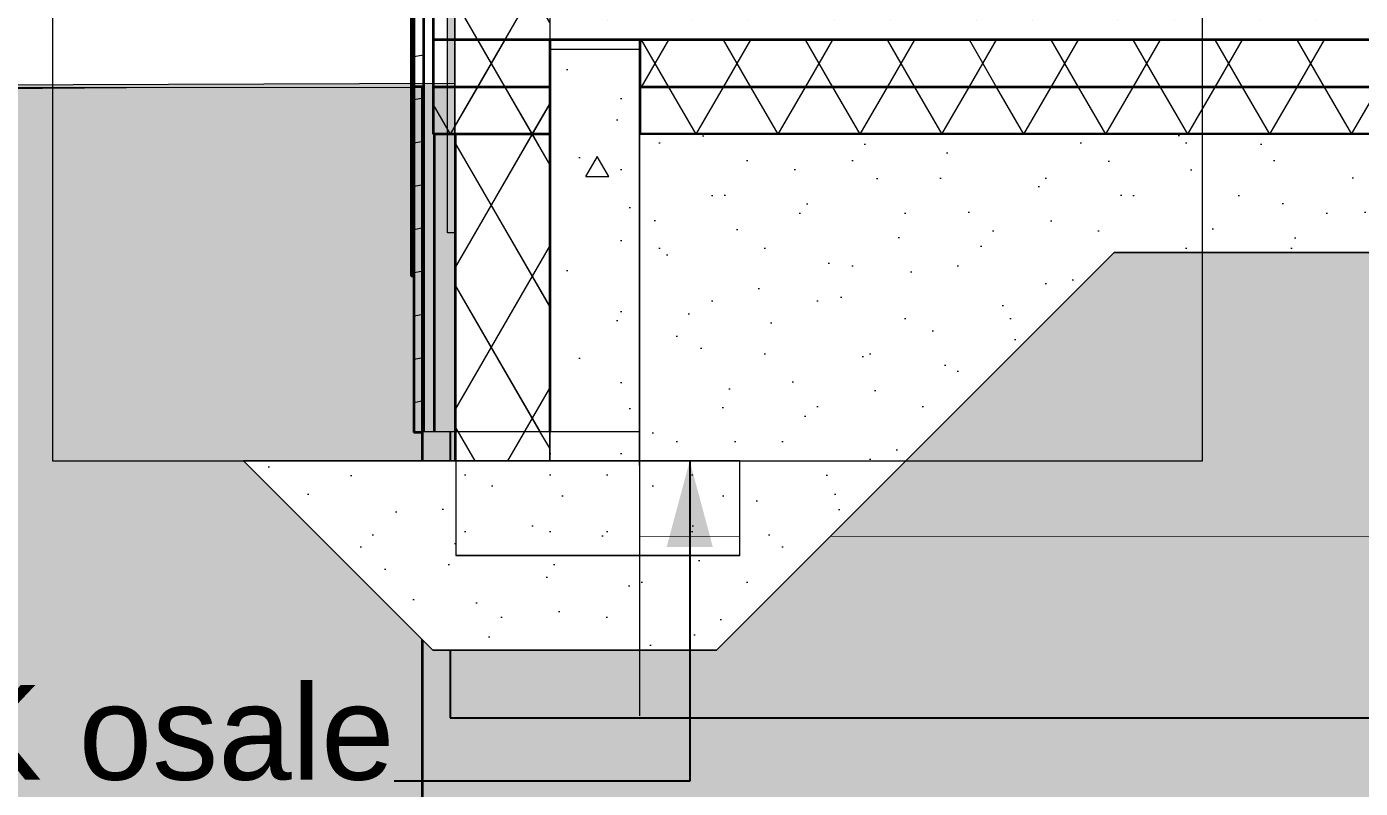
# Model space of a CAD drawing. Header units: millimetres. Extents: x -279593 to -202089, y -5129 to 14747.
# Drawn here: x -219724 to -216904, y 8327 to 9937 of the extents above; entities that cross this region are included whole.
import ezdxf

# ---------------------------------------------------------------- set-up
doc = ezdxf.new("R2010")
doc.units = ezdxf.units.MM
doc.header["$MEASUREMENT"] = 0
doc.linetypes.add('Double Dashed', pattern=[1093.611073, 529.166651, -211.666656, 141.111112, -211.666656])
doc.linetypes.add('Wipeout_Contour', pattern=[1000, 0, -1000])
for name, color, linetype, lineweight in [('0_Pen_No__1', 7, 'Continuous', 13), ('2D Drafting - General_Pen_No__1', 7, 'Continuous', 13), ('2D Drafting - General_Pen_No__142', 8, 'Continuous', 13), ('AR-PP_Pen_No__10', 134, 'Continuous', 18), ('New_0_Pen_No__1', 7, 'Continuous', 13), ('New_0_Pen_No__2', 8, 'Continuous', 15), ('New_Site & Landscape - Terrain_Pen_No__21', 7, 'Continuous', 35), ('New_Site & Landscape - Terrain_Pen_No__53', 54, 'Continuous', 25), ('New_Structural - Bearing_Pen_No__1', 7, 'Continuous', 13), ('New_Structural - Bearing_Pen_No__21', 7, 'Continuous', 35), ('New_Structural - Grid_Pen_No__1', 7, 'Continuous', 13)]:
    doc.layers.add(name, color=color, linetype=linetype, lineweight=lineweight)
for name, color, linetype, lineweight, true_color in [('0_Pen_No__82', 7, 'Continuous', 20, 0xaaaaaa), ('2D Drafting - General_Pen_No__61', 7, 'Continuous', 20, 0x6a6a6a), ('New_INT 3d mööbel_Pen_No__162', 7, 'Continuous', 25, 0xaaaaaa), ('New_Structural - Bearing_Pen_No__87', 7, 'Continuous', 20, 0x6a6a6a)]:
    doc.layers.add(name, color=color, linetype=linetype, lineweight=lineweight, true_color=true_color)
for name, color, linetype in [('New_INT 3d mööbel', 7, 'Continuous'), ('New_Site & Landscape - Terrain', 7, 'Continuous'), ('New_Structural - Bearing', 7, 'Continuous')]:
    doc.layers.add(name, color=color, linetype=linetype)
doc.styles.add('GENERATED_STYLE_1', font='')
doc.styles.get('GENERATED_STYLE_1').set_extended_font_data('Arial')
doc.dimstyles.new('GENERATED_STYLE__5', dxfattribs={"dimtxt": 0.18, "dimasz": 182.4, "dimexe": 0.18, "dimexo": 0.0625, "dimgap": 0, "dimtad": 0, "dimtih": 1, "dimtoh": 1, "dimdec": 4, "dimzin": 0, "dimdsep": 46, "dimcen": 0.09, "dimadec": 0, "dimazin": 0, "dimtfac": 1, "dimtdec": 4, "dimtmove": 0, "dimatfit": 3, "dimldrblk": 'ARROWHEAD_5', "dimfxl": 0, "dimtolj": 1, "dimtzin": 0, "dimarcsym": 0})
pattern_1 = [(0, (-557617, 10009.5), (0, 779.4229), [48.75, -401.25]), (0, (-557392, 10399.2), (0, 779.4229), [48.75, -401.25]), (60, (-557617, 10009.5), (-675, 389.7114), [48.75, -401.25]), (60, (-557167, 10009.5), (-675, 389.7114), [48.75, -401.25]), (120, (-557568.3, 10009.5), (675, 389.7114), [48.75, -401.25]), (120, (-557118.3, 10009.5), (675, 389.7114), [48.75, -401.25]), (0, (-557617.03, 10084.52), (0, 150), [0, -150, 0, -225]), (45, (-557542.03, 10084.52), (-106.06602, 106.06602), [0, -112.5, 0, -187.5])]
pattern_2 = [(60, (-557617.03, 10009.52), (-129.90381, 75), []), (120, (-557617.03, 10009.52), (129.90381, 75), [])]
pattern_3 = [(0, (-557617.03, 10009.5), (0, 623.5383), [60, -300]), (0, (-557437.03, 10321.3), (0, 623.5383), [60, -300]), (60, (-557617.03, 10009.5), (-540, 311.7692), [60, -300]), (60, (-557257.03, 10009.5), (-540, 311.7692), [60, -300]), (120, (-557557.03, 10009.5), (540, 311.7692), [60, -300]), (120, (-557197.03, 10009.5), (540, 311.7692), [60, -300]), (0, (-557617.03, 10069.52), (0, 120.000005), [0, -120.000005, 0, -180.000007]), (45, (-557557.03, 10069.52), (-84.852817, 84.852817), [0, -90.000004, 0, -150.000006])]
pattern_4 = [(45, (-557617.03, 10359.52), (-111.36932, 111.36932), [0, -105, 0, -157.5]), (110, (-557267.03, 10359.52), (148.00159, 53.86817), [0, -77, 0, -133])]

# ---------------------------------------------------------------- blocks, each defined once
blk = doc.blocks.new('*X22', base_point=(-557617, 10009.5))
at = {"layer": 'New_Structural - Bearing_Pen_No__1', "color": 7, "linetype": 'Continuous', "lineweight": 13}
for p, q in [((-218427.4, 9666), (-218422.6, 9677.7)), ((-218422.6, 9677.7), (-218423.4, 9679.5)), ((-218418.8, 9679.5), (-218405.3, 9661)), ((-218355.3, 9661), (-218341.8, 9679.5)), ((-218329.6, 9679.5), (-218333.6, 9670)), ((-218292.2, 9670), (-218296.2, 9679.5)), ((-218271.8, 9679.5), (-218271.8, 9678.6)), ((-218271.8, 9678.6), (-218254.6, 9654.9)), ((-218199, 9654.9), (-218181.8, 9678.6)), ((-218181.8, 9678.6), (-218181.8, 9679.5)), ((-218174.1, 9679.5), (-218176.4, 9674.1)), ((-218176.4, 9674.1), (-218168, 9653.9)), ((-218127.6, 9653.9), (-218119.2, 9674.1)), ((-218119.2, 9674.1), (-218121.4, 9679.5)), ((-218108.3, 9679.5), (-218109, 9677.7)), ((-218109, 9677.7), (-218101.7, 9659.9)), ((-218066.2, 9659.9), (-218058.9, 9677.7)), ((-218058.9, 9677.7), (-218059.6, 9679.5)), ((-218055.1, 9679.5), (-218041.6, 9661)), ((-217991.6, 9661), (-217978.1, 9679.5)), ((-217965.9, 9679.5), (-217969.9, 9670)), ((-217928.5, 9670), (-217932.5, 9679.5)), ((-217908.1, 9679.5), (-217908.1, 9678.6)), ((-217908.1, 9678.6), (-217890.9, 9654.9)), ((-217835.3, 9654.9), (-217818.1, 9678.6)), ((-217818.1, 9678.6), (-217818.1, 9679.5)), ((-217810.4, 9679.5), (-217812.7, 9674.1)), ((-217812.7, 9674.1), (-217804.3, 9653.9)), ((-217763.9, 9653.9), (-217755.5, 9674.1)), ((-217755.5, 9674.1), (-217757.7, 9679.5)), ((-217744.5, 9679.5), (-217745.3, 9677.7)), ((-217745.3, 9677.7), (-217738, 9659.9)), ((-217702.5, 9659.9), (-217695.2, 9677.7)), ((-217695.2, 9677.7), (-217695.9, 9679.5)), ((-217691.4, 9679.5), (-217677.9, 9661)), ((-217627.9, 9661), (-217614.4, 9679.5)), ((-217602.2, 9679.5), (-217606.2, 9670)), ((-217564.8, 9670), (-217568.8, 9679.5)), ((-217544.4, 9679.5), (-217544.4, 9678.6)), ((-217544.4, 9678.6), (-217527.2, 9654.9)), ((-217471.6, 9654.9), (-217454.4, 9678.6)), ((-217454.4, 9678.6), (-217454.4, 9679.5)), ((-217446.7, 9679.5), (-217449, 9674.1)), ((-217449, 9674.1), (-217440.6, 9653.9)), ((-217400.1, 9653.9), (-217391.8, 9674.1)), ((-217391.8, 9674.1), (-217394, 9679.5)), ((-217380.8, 9679.5), (-217381.6, 9677.7)), ((-217381.6, 9677.7), (-217374.3, 9659.9)), ((-217338.8, 9659.9), (-217331.5, 9677.7)), ((-217331.5, 9677.7), (-217332.2, 9679.5)), ((-217327.7, 9679.5), (-217314.2, 9661)), ((-217264.2, 9661), (-217250.7, 9679.5)), ((-217238.5, 9679.5), (-217242.5, 9670)), ((-217201.1, 9670), (-217205.1, 9679.5)), ((-217180.7, 9679.5), (-217180.7, 9678.6)), ((-217180.7, 9678.6), (-217163.5, 9654.9)), ((-217107.9, 9654.9), (-217090.7, 9678.6)), ((-217090.7, 9678.6), (-217090.7, 9679.5)), ((-217083, 9679.5), (-217085.2, 9674.1)), ((-217085.2, 9674.1), (-217076.9, 9653.9)), ((-217036.4, 9653.9), (-217028.1, 9674.1)), ((-217028.1, 9674.1), (-217030.3, 9679.5)), ((-217017.1, 9679.5), (-217017.9, 9677.7)), ((-217017.9, 9677.7), (-217010.6, 9659.9)), ((-216975.1, 9659.9), (-216967.8, 9677.7)), ((-216967.8, 9677.7), (-216968.5, 9679.5)), ((-216963.9, 9679.5), (-216950.5, 9661)), ((-218405.8, 9643.9), (-218427.4, 9636.1)), ((-218381.1, 9635), (-218405.8, 9643.9)), ((-218405.3, 9661), (-218380.3, 9652.8)), ((-218380.3, 9652.8), (-218355.3, 9661)), ((-218333.6, 9670), (-218327.5, 9655.3)), ((-218327.5, 9655.3), (-218312.9, 9649.3)), ((-218281.7, 9645.5), (-218314.8, 9635.8)), ((-218312.9, 9649.3), (-218298.3, 9655.3)), ((-218298.3, 9655.3), (-218292.2, 9670)), ((-218248.6, 9635.8), (-218281.7, 9645.5)), ((-218254.6, 9654.9), (-218226.8, 9645.9)), ((-218226.8, 9645.9), (-218199, 9654.9)), ((-218168, 9653.9), (-218147.8, 9645.5)), ((-218138.1, 9644.5), (-218166.2, 9635.4)), ((-218147.8, 9645.5), (-218127.6, 9653.9)), ((-218110.1, 9635.4), (-218138.1, 9644.5)), ((-218101.7, 9659.9), (-218084, 9652.6)), ((-218084, 9652.6), (-218066.2, 9659.9)), ((-218042.1, 9643.9), (-218066.7, 9635)), ((-218017.4, 9635), (-218042.1, 9643.9)), ((-218041.6, 9661), (-218016.6, 9652.8)), ((-218016.6, 9652.8), (-217991.6, 9661)), ((-217969.9, 9670), (-217963.8, 9655.3)), ((-217963.8, 9655.3), (-217949.2, 9649.3)), ((-217918, 9645.5), (-217951.1, 9635.8)), ((-217949.2, 9649.3), (-217934.6, 9655.3)), ((-217934.6, 9655.3), (-217928.5, 9670)), ((-217884.9, 9635.8), (-217918, 9645.5)), ((-217890.9, 9654.9), (-217863.1, 9645.9)), ((-217863.1, 9645.9), (-217835.3, 9654.9)), ((-217804.3, 9653.9), (-217784.1, 9645.5)), ((-217774.4, 9644.5), (-217802.4, 9635.4)), ((-217784.1, 9645.5), (-217763.9, 9653.9)), ((-217746.4, 9635.4), (-217774.4, 9644.5)), ((-217738, 9659.9), (-217720.2, 9652.6)), ((-217720.2, 9652.6), (-217702.5, 9659.9)), ((-217678.4, 9643.9), (-217703, 9635)), ((-217653.7, 9635), (-217678.4, 9643.9)), ((-217677.9, 9661), (-217652.9, 9652.8)), ((-217652.9, 9652.8), (-217627.9, 9661)), ((-217606.2, 9670), (-217600.1, 9655.3)), ((-217600.1, 9655.3), (-217585.5, 9649.3)), ((-217554.3, 9645.5), (-217587.4, 9635.8)), ((-217585.5, 9649.3), (-217570.9, 9655.3)), ((-217570.9, 9655.3), (-217564.8, 9670)), ((-217521.2, 9635.8), (-217554.3, 9645.5)), ((-217527.2, 9654.9), (-217499.4, 9645.9)), ((-217499.4, 9645.9), (-217471.6, 9654.9)), ((-217440.6, 9653.9), (-217420.4, 9645.5)), ((-217410.7, 9644.5), (-217438.7, 9635.4)), ((-217420.4, 9645.5), (-217400.1, 9653.9)), ((-217382.7, 9635.4), (-217410.7, 9644.5)), ((-217374.3, 9659.9), (-217356.5, 9652.6)), ((-217356.5, 9652.6), (-217338.8, 9659.9)), ((-217314.7, 9643.9), (-217339.3, 9635)), ((-217290, 9635), (-217314.7, 9643.9)), ((-217314.2, 9661), (-217289.2, 9652.8)), ((-217289.2, 9652.8), (-217264.2, 9661)), ((-217242.5, 9670), (-217236.4, 9655.3)), ((-217236.4, 9655.3), (-217221.8, 9649.3)), ((-217190.6, 9645.5), (-217223.7, 9635.8)), ((-217221.8, 9649.3), (-217207.2, 9655.3)), ((-217207.2, 9655.3), (-217201.1, 9670)), ((-217157.5, 9635.8), (-217190.6, 9645.5)), ((-217163.5, 9654.9), (-217135.7, 9645.9)), ((-217135.7, 9645.9), (-217107.9, 9654.9)), ((-217076.9, 9653.9), (-217056.7, 9645.5)), ((-217047, 9644.5), (-217075, 9635.4)), ((-217056.7, 9645.5), (-217036.4, 9653.9)), ((-217019, 9635.4), (-217047, 9644.5)), ((-217010.6, 9659.9), (-216992.8, 9652.6)), ((-216992.8, 9652.6), (-216975.1, 9659.9)), ((-216951, 9643.9), (-216975.6, 9635)), ((-216926.3, 9635), (-216951, 9643.9)), ((-216950.5, 9661), (-216925.5, 9652.8)), ((-216925.5, 9652.8), (-216900.4, 9661)), ((-218368, 9612.2), (-218381.1, 9635)), ((-218314.8, 9635.8), (-218337.4, 9609.7)), ((-218226, 9609.7), (-218248.6, 9635.8)), ((-218166.2, 9635.4), (-218183.5, 9611.5)), ((-218092.7, 9611.5), (-218110.1, 9635.4)), ((-218066.7, 9635), (-218079.9, 9612.2)), ((-218004.3, 9612.2), (-218017.4, 9635)), ((-217951.1, 9635.8), (-217973.7, 9609.7)), ((-217862.3, 9609.7), (-217884.9, 9635.8)), ((-217802.4, 9635.4), (-217819.8, 9611.5)), ((-217729, 9611.5), (-217746.4, 9635.4)), ((-217703, 9635), (-217716.1, 9612.2)), ((-217640.6, 9612.2), (-217653.7, 9635)), ((-217587.4, 9635.8), (-217609.9, 9609.7)), ((-217498.6, 9609.7), (-217521.2, 9635.8)), ((-217438.7, 9635.4), (-217456.1, 9611.5)), ((-217365.3, 9611.5), (-217382.7, 9635.4)), ((-217339.3, 9635), (-217352.4, 9612.2)), ((-217276.9, 9612.2), (-217290, 9635)), ((-217223.7, 9635.8), (-217246.2, 9609.7)), ((-217134.9, 9609.7), (-217157.5, 9635.8)), ((-217075, 9635.4), (-217092.4, 9611.5)), ((-217001.6, 9611.5), (-217019, 9635.4)), ((-216975.6, 9635), (-216988.7, 9612.2)), ((-216913.2, 9612.2), (-216926.3, 9635)), ((-218392.7, 9569.5), (-218372.6, 9586.4)), ((-218372.6, 9586.4), (-218368, 9612.2)), ((-218337.4, 9609.7), (-218342.3, 9575.6)), ((-218221.1, 9575.6), (-218226, 9609.7)), ((-218183.5, 9611.5), (-218183.5, 9582)), ((-218092.7, 9582), (-218092.7, 9611.5)), ((-218079.9, 9612.2), (-218075.3, 9586.4)), ((-218075.3, 9586.4), (-218055.2, 9569.5)), ((-218029, 9569.5), (-218008.9, 9586.4)), ((-218008.9, 9586.4), (-218004.3, 9612.2)), ((-217973.7, 9609.7), (-217978.6, 9575.6)), ((-217857.4, 9575.6), (-217862.3, 9609.7)), ((-217819.8, 9611.5), (-217819.8, 9582)), ((-217729, 9582), (-217729, 9611.5)), ((-217716.1, 9612.2), (-217711.6, 9586.4)), ((-217711.6, 9586.4), (-217691.5, 9569.5)), ((-217665.3, 9569.5), (-217645.2, 9586.4)), ((-217645.2, 9586.4), (-217640.6, 9612.2)), ((-217609.9, 9609.7), (-217614.9, 9575.6)), ((-217493.7, 9575.6), (-217498.6, 9609.7)), ((-217456.1, 9611.5), (-217456.1, 9582)), ((-217365.3, 9582), (-217365.3, 9611.5)), ((-217352.4, 9612.2), (-217347.9, 9586.4)), ((-217347.9, 9586.4), (-217327.8, 9569.5)), ((-217301.5, 9569.5), (-217281.4, 9586.4)), ((-217281.4, 9586.4), (-217276.9, 9612.2)), ((-217246.2, 9609.7), (-217251.1, 9575.6)), ((-217130, 9575.6), (-217134.9, 9609.7)), ((-217092.4, 9611.5), (-217092.4, 9582)), ((-217001.6, 9582), (-217001.6, 9611.5)), ((-216988.7, 9612.2), (-216984.2, 9586.4)), ((-216984.2, 9586.4), (-216964.1, 9569.5)), ((-216937.8, 9569.5), (-216917.7, 9586.4)), ((-216917.7, 9586.4), (-216913.2, 9612.2)), ((-218427.4, 9576.7), (-218418.9, 9569.5)), ((-218406.8, 9558.5), (-218427.4, 9551.8)), ((-218418.9, 9569.5), (-218392.7, 9569.5)), ((-218379, 9549.5), (-218406.8, 9558.5)), ((-218342.3, 9575.6), (-218327.9, 9544.2)), ((-218235.4, 9544.2), (-218221.1, 9575.6)), ((-218183.5, 9582), (-218166.2, 9558.2)), ((-218166.2, 9558.2), (-218138.1, 9549.1)), ((-218138.1, 9549.1), (-218110.1, 9558.2)), ((-218110.1, 9558.2), (-218092.7, 9582)), ((-218043.1, 9558.5), (-218070.9, 9549.5)), ((-218055.2, 9569.5), (-218029, 9569.5)), ((-218015.3, 9549.5), (-218043.1, 9558.5)), ((-217978.6, 9575.6), (-217964.2, 9544.2)), ((-217871.7, 9544.2), (-217857.4, 9575.6)), ((-217819.8, 9582), (-217802.4, 9558.2)), ((-217802.4, 9558.2), (-217774.4, 9549.1)), ((-217774.4, 9549.1), (-217746.4, 9558.2)), ((-217746.4, 9558.2), (-217729, 9582)), ((-217679.4, 9558.5), (-217707.2, 9549.5)), ((-217691.5, 9569.5), (-217665.3, 9569.5)), ((-217651.6, 9549.5), (-217679.4, 9558.5)), ((-217614.9, 9575.6), (-217600.5, 9544.2)), ((-217508, 9544.2), (-217493.7, 9575.6)), ((-217456.1, 9582), (-217438.7, 9558.2)), ((-217438.7, 9558.2), (-217410.7, 9549.1)), ((-217410.7, 9549.1), (-217382.7, 9558.2)), ((-217382.7, 9558.2), (-217365.3, 9582)), ((-217315.7, 9558.5), (-217343.5, 9549.5)), ((-217327.8, 9569.5), (-217301.5, 9569.5)), ((-217287.9, 9549.5), (-217315.7, 9558.5)), ((-217251.1, 9575.6), (-217236.8, 9544.2)), ((-217144.3, 9544.2), (-217130, 9575.6)), ((-217092.4, 9582), (-217075, 9558.2)), ((-217075, 9558.2), (-217047, 9549.1)), ((-217047, 9549.1), (-217019, 9558.2)), ((-217019, 9558.2), (-217001.6, 9582)), ((-216952, 9558.5), (-216979.8, 9549.5)), ((-216964.1, 9569.5), (-216937.8, 9569.5)), ((-216924.2, 9549.5), (-216952, 9558.5)), ((-218361.8, 9525.8), (-218379, 9549.5)), ((-218327.9, 9544.2), (-218298.9, 9525.6)), ((-218264.4, 9525.6), (-218235.4, 9544.2)), ((-218221.6, 9547.8), (-218237, 9526.5)), ((-218196.6, 9555.9), (-218221.6, 9547.8)), ((-218171.6, 9547.8), (-218196.6, 9555.9)), ((-218156.1, 9526.5), (-218171.6, 9547.8)), ((-218070.9, 9549.5), (-218088.1, 9525.8)), ((-217998.1, 9525.8), (-218015.3, 9549.5)), ((-217964.2, 9544.2), (-217935.2, 9525.6)), ((-217900.7, 9525.6), (-217871.7, 9544.2)), ((-217857.9, 9547.8), (-217873.3, 9526.5)), ((-217832.9, 9555.9), (-217857.9, 9547.8)), ((-217807.9, 9547.8), (-217832.9, 9555.9)), ((-217792.4, 9526.5), (-217807.9, 9547.8)), ((-217707.2, 9549.5), (-217724.4, 9525.8)), ((-217634.4, 9525.8), (-217651.6, 9549.5)), ((-217600.5, 9544.2), (-217571.5, 9525.6)), ((-217537, 9525.6), (-217508, 9544.2)), ((-217494.2, 9547.8), (-217509.6, 9526.5)), ((-217469.2, 9555.9), (-217494.2, 9547.8)), ((-217444.2, 9547.8), (-217469.2, 9555.9)), ((-217428.7, 9526.5), (-217444.2, 9547.8)), ((-217343.5, 9549.5), (-217360.7, 9525.8)), ((-217270.7, 9525.8), (-217287.9, 9549.5)), ((-217236.8, 9544.2), (-217207.8, 9525.6)), ((-217173.3, 9525.6), (-217144.3, 9544.2)), ((-217130.5, 9547.8), (-217145.9, 9526.5)), ((-217105.5, 9555.9), (-217130.5, 9547.8)), ((-217080.4, 9547.8), (-217105.5, 9555.9)), ((-217065, 9526.5), (-217080.4, 9547.8)), ((-216979.8, 9549.5), (-216997, 9525.8)), ((-216907, 9525.8), (-216924.2, 9549.5)), ((-218361.8, 9496.6), (-218361.8, 9525.8)), ((-218348, 9512.3), (-218356.4, 9492.1)), ((-218327.8, 9520.7), (-218348, 9512.3)), ((-218307.6, 9512.3), (-218327.8, 9520.7)), ((-218299.2, 9492.1), (-218307.6, 9512.3)), ((-218298.9, 9525.6), (-218264.4, 9525.6)), ((-218281.7, 9513.4), (-218289, 9495.7)), ((-218264, 9520.7), (-218281.7, 9513.4)), ((-218246.2, 9513.4), (-218264, 9520.7)), ((-218238.9, 9495.7), (-218246.2, 9513.4)), ((-218237, 9526.5), (-218237, 9500.2)), ((-218156.1, 9500.2), (-218156.1, 9526.5)), ((-218143.8, 9502.6), (-218149.9, 9488)), ((-218129.2, 9508.6), (-218143.8, 9502.6)), ((-218114.6, 9502.6), (-218129.2, 9508.6)), ((-218108.5, 9488), (-218114.6, 9502.6)), ((-218088.1, 9525.8), (-218088.1, 9496.6)), ((-217998.1, 9496.6), (-217998.1, 9525.8)), ((-217984.3, 9512.3), (-217992.7, 9492.1)), ((-217964.1, 9520.7), (-217984.3, 9512.3)), ((-217943.9, 9512.3), (-217964.1, 9520.7)), ((-217935.5, 9492.1), (-217943.9, 9512.3)), ((-217935.2, 9525.6), (-217900.7, 9525.6)), ((-217918, 9513.4), (-217925.3, 9495.7)), ((-217900.2, 9520.7), (-217918, 9513.4)), ((-217882.5, 9513.4), (-217900.2, 9520.7)), ((-217875.2, 9495.7), (-217882.5, 9513.4)), ((-217873.3, 9526.5), (-217873.3, 9500.2)), ((-217792.4, 9500.2), (-217792.4, 9526.5)), ((-217780.1, 9502.6), (-217786.2, 9488)), ((-217765.5, 9508.6), (-217780.1, 9502.6)), ((-217750.9, 9502.6), (-217765.5, 9508.6)), ((-217744.8, 9488), (-217750.9, 9502.6)), ((-217724.4, 9525.8), (-217724.4, 9496.6)), ((-217634.4, 9496.6), (-217634.4, 9525.8)), ((-217620.6, 9512.3), (-217629, 9492.1)), ((-217600.4, 9520.7), (-217620.6, 9512.3)), ((-217580.1, 9512.3), (-217600.4, 9520.7)), ((-217571.8, 9492.1), (-217580.1, 9512.3)), ((-217571.5, 9525.6), (-217537, 9525.6)), ((-217554.3, 9513.4), (-217561.6, 9495.7)), ((-217536.5, 9520.7), (-217554.3, 9513.4)), ((-217518.8, 9513.4), (-217536.5, 9520.7)), ((-217511.5, 9495.7), (-217518.8, 9513.4)), ((-217509.6, 9526.5), (-217509.6, 9500.2)), ((-217428.7, 9500.2), (-217428.7, 9526.5)), ((-217416.4, 9502.6), (-217422.5, 9488)), ((-217401.8, 9508.6), (-217416.4, 9502.6)), ((-217387.2, 9502.6), (-217401.8, 9508.6)), ((-217381.1, 9488), (-217387.2, 9502.6)), ((-217360.7, 9525.8), (-217360.7, 9496.6)), ((-217270.7, 9496.6), (-217270.7, 9525.8)), ((-217256.9, 9512.3), (-217265.2, 9492.1)), ((-217236.7, 9520.7), (-217256.9, 9512.3)), ((-217216.4, 9512.3), (-217236.7, 9520.7)), ((-217208.1, 9492.1), (-217216.4, 9512.3)), ((-217207.8, 9525.6), (-217173.3, 9525.6)), ((-217190.6, 9513.4), (-217197.9, 9495.7)), ((-217172.8, 9520.7), (-217190.6, 9513.4)), ((-217155.1, 9513.4), (-217172.8, 9520.7)), ((-217147.8, 9495.7), (-217155.1, 9513.4)), ((-217145.9, 9526.5), (-217145.9, 9500.2)), ((-217065, 9500.2), (-217065, 9526.5)), ((-217052.7, 9502.6), (-217058.8, 9488)), ((-217038.1, 9508.6), (-217052.7, 9502.6)), ((-217023.5, 9502.6), (-217038.1, 9508.6)), ((-217017.4, 9488), (-217023.5, 9502.6)), ((-216997, 9525.8), (-216997, 9496.6)), ((-216907, 9496.6), (-216907, 9525.8)), ((-218374.2, 9479.5), (-218361.8, 9496.6)), ((-218356.4, 9492.1), (-218351.1, 9479.5)), ((-218304.4, 9479.5), (-218299.2, 9492.1)), ((-218289, 9495.7), (-218282.3, 9479.5)), ((-218245.6, 9479.5), (-218238.9, 9495.7)), ((-218237, 9500.2), (-218222, 9479.5)), ((-218171.2, 9479.5), (-218156.1, 9500.2)), ((-218149.9, 9488), (-218146.4, 9479.5)), ((-218112, 9479.5), (-218108.5, 9488)), ((-218088.1, 9496.6), (-218075.7, 9479.5)), ((-218010.5, 9479.5), (-217998.1, 9496.6)), ((-217992.7, 9492.1), (-217987.4, 9479.5)), ((-217940.7, 9479.5), (-217935.5, 9492.1)), ((-217925.3, 9495.7), (-217918.6, 9479.5)), ((-217881.9, 9479.5), (-217875.2, 9495.7)), ((-217873.3, 9500.2), (-217858.3, 9479.5)), ((-217807.5, 9479.5), (-217792.4, 9500.2)), ((-217786.2, 9488), (-217782.7, 9479.5)), ((-217748.3, 9479.5), (-217744.8, 9488)), ((-217724.4, 9496.6), (-217712, 9479.5)), ((-217646.8, 9479.5), (-217634.4, 9496.6)), ((-217629, 9492.1), (-217623.7, 9479.5)), ((-217577, 9479.5), (-217571.8, 9492.1)), ((-217561.6, 9495.7), (-217554.9, 9479.5)), ((-217518.1, 9479.5), (-217511.5, 9495.7)), ((-217509.6, 9500.2), (-217494.6, 9479.5)), ((-217443.8, 9479.5), (-217428.7, 9500.2)), ((-217422.5, 9488), (-217419, 9479.5)), ((-217384.6, 9479.5), (-217381.1, 9488)), ((-217360.7, 9496.6), (-217348.3, 9479.5)), ((-217283.1, 9479.5), (-217270.7, 9496.6)), ((-217265.2, 9492.1), (-217260, 9479.5)), ((-217213.3, 9479.5), (-217208.1, 9492.1)), ((-217197.9, 9495.7), (-217191.2, 9479.5)), ((-217154.4, 9479.5), (-217147.8, 9495.7)), ((-217145.9, 9500.2), (-217130.9, 9479.5)), ((-217080, 9479.5), (-217065, 9500.2)), ((-217058.8, 9488), (-217055.3, 9479.5)), ((-217020.9, 9479.5), (-217017.4, 9488)), ((-216997, 9496.6), (-216984.6, 9479.5)), ((-216919.4, 9479.5), (-216907, 9496.6))]:
    blk.add_line(p, q, dxfattribs=at)
blk = doc.blocks.new('ARROWHEAD_5')
at = {"linetype": 'Continuous', "lineweight": 0}
blk.add_hatch(color=0, dxfattribs=at).paths.add_polyline_path([(-1, 0.2679), (0, 0), (-1, -0.2679)])
at = {"color": 0, "linetype": 'Continuous', "lineweight": 0}
blk.add_line((0, 0), (-1, 0), dxfattribs=at)

msp = doc.modelspace()

# ---------------------------------------------------------------- hatches: boundary and pattern name
at = {"layer": '2D Drafting - General_Pen_No__1', "linetype": 'Continuous', "lineweight": 13}
msp.add_hatch(color=7, dxfattribs=at).paths.add_polyline_path([(-218833.6979, 10015.352), (-218818.3115, 10015.352), (-218818.3115, 9501.164), (-218833.6979, 9501.164)])
at = {"layer": 'New_Structural - Bearing', "linetype": 'Continuous', "lineweight": 0, "true_color": 0x000000}
h = msp.add_hatch(dxfattribs=at)
h.set_pattern_fill('Cut_Stone_0002', color=18, style=0, pattern_type=2)
h.set_pattern_definition(pattern_4)
h.paths.add_polyline_path([(-213127.5859, 9679.5187), (-213127.5859, 9709.5187), (-218427.4309, 9709.5187), (-218427.4309, 9679.5187)])

# ---------------------------------------------------------------- linework, layer by layer
at = {"layer": '2D Drafting - General_Pen_No__1', "color": 7, "linetype": 'Continuous', "lineweight": 13, "flags": 128}
msp.add_lwpolyline([(-218833.6979, 10015.352), (-218818.3115, 10015.352), (-218818.3115, 9501.164), (-218833.6979, 9501.164)], close=True, dxfattribs=at)
at = {"layer": 'New_Structural - Bearing_Pen_No__21', "color": 7, "linetype": 'Continuous', "lineweight": 35}
for p, q in [((-218884.4379, 12809.5187), (-218884.4379, 9079.3824)), ((-218427.4379, 9909.5187), (-218427.4379, 9079.3824)), ((-218862.4379, 9709.5187), (-218862.4379, 9079.3824)), ((-218817.4379, 9709.5187), (-218817.4379, 9079.3824)), ((-213127.5859, 9709.5187), (-218427.4309, 9709.5187)), ((-213127.5859, 9679.5187), (-218427.4309, 9679.5187)), ((-218905.5023, 9409.5187), (-218910.5023, 9409.5187))]:
    msp.add_line(p, q, dxfattribs=at)
at = {"layer": 'New_Structural - Bearing_Pen_No__21', "color": 7, "linetype": 'Continuous', "lineweight": 35, "flags": 128}
for points in [[(-218864.439, 9989.5187), (-218864.439, 9909.5187), (-218864.439, 9809.5187), (-218864.439, 9709.5187)], [(-218427.4379, 9079.3824), (-218617.4379, 9079.3824), (-218817.4379, 9079.3824), (-218862.4379, 9079.3824), (-218884.4379, 9079.3824), (-218905.4379, 9079.3824)]]:
    msp.add_lwpolyline(points, dxfattribs=at)

# ---------------------------------------------------------------- wipeouts: each hides what was drawn before it
at = {"color": 254, "linetype": 'Wipeout_Contour', "lineweight": 0, "ltscale": 1329289.687771954}
msp.add_wipeout([(-222353.7772, 9798.1924), (-222353.7772, 9786.437), (-219423.5954, 9809.68), (-221241.3937, 9809.68), (-221307.9098, 9809.1524), (-221307.91, 9809.68)], dxfattribs=at).dxf.layer = 'New_Site & Landscape - Terrain'
at = {"color": 254, "linetype": 'Wipeout_Contour', "lineweight": 0, "ltscale": 1315074.474313199}
msp.add_wipeout([(-218905.5022, 9964.5187), (-218905.5022, 9809.6801), (-218905.4378, 9809.6799), (-218905.4378, 12809.5187), (-218905.4683, 12809.5187), (-218905.4684, 9964.5187)], dxfattribs=at).dxf.layer = 'New_Structural - Bearing'
at = {"color": 254, "linetype": 'Wipeout_Contour', "lineweight": 0, "ltscale": 656519.061653}
msp.add_wipeout([(-218617.4379, 9906.8563), (-218617.5993, 9845.5406), (-218617.4379, 9813.6199)], dxfattribs=at).dxf.layer = 'New_Structural - Bearing'

# ---------------------------------------------------------------- next in the draw order: hatches: boundary and pattern name
at = {"layer": 'New_Structural - Bearing', "linetype": 'Continuous', "lineweight": 0, "true_color": 0x000000}
h = msp.add_hatch(dxfattribs=at)
h.set_pattern_fill('Wood_0002', color=18, style=0, pattern_type=2)
h.set_pattern_definition([(10, (-557617.035, 10009.52), (-15.628336, 88.632695), [])])
h.paths.add_polyline_path([(-218884.4379, 12809.5187), (-218905.4379, 12809.5187), (-218905.4379, 9079.3824), (-218884.4379, 9079.3824)])
h = msp.add_hatch(dxfattribs=at)
h.set_pattern_fill('Structural_Concrete_0002', color=18, style=0, pattern_type=2)
h.set_pattern_definition(pattern_3)
h.paths.add_polyline_path([(-213127.5859, 9909.5187), (-213089.6471, 9909.5187), (-213089.6471, 9989.5187), (-213127.5859, 9989.5187), (-218427.4319, 9989.5187), (-218864.439, 9989.5187), (-218864.439, 9909.5187), (-218617.4309, 9909.5187), (-218427.4878, 9909.5187)])

# ---------------------------------------------------------------- next in the draw order: linework, layer by layer
at = {"layer": 'New_Site & Landscape - Terrain_Pen_No__21', "color": 7, "linetype": 'Continuous', "lineweight": 35, "flags": 128}
msp.add_lwpolyline([(-218887.6228, 9809.68), (-219423.5954, 9809.68), (-222353.7772, 9786.437)], dxfattribs=at)
at = {"layer": 'New_Site & Landscape - Terrain_Pen_No__53', "color": 54, "linetype": 'Continuous', "lineweight": 25}
msp.add_line((-219423.5954, 9809.68), (-221241.3977, 9809.68), dxfattribs=at)
at = {"layer": 'New_Structural - Bearing_Pen_No__21', "color": 7, "linetype": 'Continuous', "lineweight": 35}
msp.add_line((-218905.4379, 12809.5187), (-218905.4379, 9079.3824), dxfattribs=at)
at = {"layer": 'New_Structural - Bearing_Pen_No__21', "color": 7, "linetype": 'Continuous', "lineweight": 35, "flags": 128}
msp.add_lwpolyline([(-213089.6471, 9909.5187), (-213127.5859, 9909.5187), (-218427.4379, 9909.5187), (-218427.4878, 9909.5187), (-218617.4309, 9909.5187), (-218864.439, 9909.5187)], dxfattribs=at)

# ---------------------------------------------------------------- next in the draw order: wipeouts: each hides what was drawn before it
at = {"color": 254, "linetype": 'Wipeout_Contour', "lineweight": 0, "ltscale": 656505.619776}
msp.add_wipeout([(-218617.4379, 9806.8563), (-218617.5993, 9745.5406), (-218617.4379, 9713.6199)], dxfattribs=at).dxf.layer = 'New_Structural - Bearing'

# ---------------------------------------------------------------- next in the draw order: hatches: boundary and pattern name
at = {"layer": 'New_Structural - Bearing', "linetype": 'Continuous', "lineweight": 0, "true_color": 0x000000}
h = msp.add_hatch(dxfattribs=at)
h.set_pattern_fill('Batt_Insulation_0002', color=18, style=0, pattern_type=2)
h.set_pattern_definition(pattern_2)
h.paths.add_polyline_path([(-218864.439, 9909.5187), (-218864.439, 9809.5187), (-218617.4309, 9809.5187), (-218617.4309, 9812.2339), (-218617.5993, 9845.5406), (-218617.4309, 9909.5187)])
h = msp.add_hatch(dxfattribs=at)
h.set_pattern_fill('Lightweight_Concrete_0002', color=18, style=0, pattern_type=2)
h.set_pattern_definition(pattern_1)
h.paths.add_polyline_path([(-218617.4379, 9079.3824), (-218427.4379, 9079.3824), (-218427.4379, 9909.5187), (-218617.4379, 9909.5187), (-218617.4379, 9709.5187)])
h = msp.add_hatch(dxfattribs=at)
h.set_pattern_fill('Batt_Insulation_0002', color=18, style=0, pattern_type=2)
h.set_pattern_definition(pattern_2)
h.paths.add_polyline_path([(-218864.439, 9809.5187), (-218864.439, 9709.5187), (-218617.4309, 9709.5187), (-218617.4309, 9712.2339), (-218617.5993, 9745.5406), (-218617.4309, 9809.5187)])
h = msp.add_hatch(dxfattribs=at)
h.set_pattern_fill('Batt_Insulation_0002', color=18, style=0, pattern_type=2)
h.set_pattern_definition(pattern_2)
h.paths.add_polyline_path([(-218817.4379, 9709.5187), (-218817.4379, 9079.3824), (-218617.4379, 9079.3824), (-218617.4379, 9709.5187)])

# ---------------------------------------------------------------- next in the draw order: linework, layer by layer
at = {"layer": 'New_Structural - Bearing_Pen_No__21', "color": 7, "linetype": 'Continuous', "lineweight": 35}
msp.add_line((-218617.4309, 9809.5187), (-218864.439, 9809.5187), dxfattribs=at)
at = {"layer": 'New_Structural - Bearing_Pen_No__21', "color": 7, "linetype": 'Continuous', "lineweight": 35, "flags": 128}
for points in [[(-218617.4309, 9909.5187), (-218617.5993, 9845.5406), (-218617.4309, 9812.2339), (-218617.4309, 9809.5187), (-218617.5993, 9745.5406), (-218617.4309, 9712.2339), (-218617.4309, 9709.5187)], [(-218617.4379, 9909.5187), (-218617.4379, 9709.5187), (-218617.4379, 9079.3824)], [(-218617.4309, 9709.5187), (-218817.4379, 9709.5187), (-218862.4379, 9709.5187), (-218864.439, 9709.5187)]]:
    msp.add_lwpolyline(points, dxfattribs=at)

# ---------------------------------------------------------------- next in the draw order: wipeouts: each hides what was drawn before it
at = {"color": 254, "linetype": 'Wipeout_Contour', "lineweight": 0, "ltscale": 655941.968659}
msp.add_wipeout([(-218427.4379, 9805.3172), (-218427.4308, 9806.7465), (-218427.4379, 9809.5187)], dxfattribs=at).dxf.layer = 'New_Structural - Bearing'
at = {"color": 254, "linetype": 'Wipeout_Contour', "lineweight": 0, "ltscale": 1301122.659877648}
msp.add_wipeout([(-218427.9125, 9079.3824), (-218427.9065, 8858.8938), (-213127.9053, 8858.8938), (-213127.9053, 9479.5187), (-218427.4379, 9479.5187), (-218427.4379, 9079.3824)], dxfattribs=at).dxf.layer = 'New_Structural - Bearing'

# ---------------------------------------------------------------- next in the draw order: hatches: boundary and pattern name
at = {"layer": 'New_Structural - Bearing', "linetype": 'Continuous', "lineweight": 0, "true_color": 0x000000}
h = msp.add_hatch(dxfattribs=at)
h.set_pattern_fill('Batt_Insulation_0002', color=18, style=0, pattern_type=2)
h.set_pattern_definition(pattern_2)
h.paths.add_polyline_path([(-218427.598, 9873.0026), (-218427.4309, 9809.5187), (-213127.5859, 9809.5187), (-213127.5859, 9909.5187), (-218427.4879, 9909.5187), (-218427.4879, 9881.6324)])
h = msp.add_hatch(dxfattribs=at)
h.set_pattern_fill('Batt_Insulation_0002', color=18, style=0, pattern_type=2)
h.set_pattern_definition(pattern_2)
h.paths.add_polyline_path([(-213127.5859, 9709.5187), (-213127.5859, 9809.5187), (-218427.4309, 9809.5187), (-218427.4309, 9806.7465), (-218427.598, 9773.0026), (-218427.4309, 9709.5187)])

# ---------------------------------------------------------------- next in the draw order: linework, layer by layer
at = {"layer": 'New_Structural - Bearing_Pen_No__21', "color": 7, "linetype": 'Continuous', "lineweight": 35}
for p, q in [((-213127.5859, 9809.5187), (-218427.4309, 9809.5187)), ((-213127.5859, 9479.5187), (-218427.4309, 9479.5187))]:
    msp.add_line(p, q, dxfattribs=at)
at = {"layer": 'New_Structural - Bearing_Pen_No__21', "color": 7, "linetype": 'Continuous', "lineweight": 35, "flags": 128}
msp.add_lwpolyline([(-218427.4879, 9909.5187), (-218427.4879, 9881.6324), (-218427.598, 9873.0026), (-218427.4309, 9809.5187), (-218427.4309, 9806.7465), (-218427.598, 9773.0026), (-218427.4309, 9709.5187), (-218427.4309, 9679.5187), (-218427.4309, 9479.5187)], dxfattribs=at)
at = {"layer": 'New_Structural - Bearing_Pen_No__87', "color": 251, "linetype": 'Continuous', "lineweight": 20, "true_color": 0x6a6a6a}
for p in [(-218427.9126, 9079.3824), (-213127.9053, 8858.8938)]:
    msp.add_line(p, (-218427.9065, 8858.8938), dxfattribs=at)

# ---------------------------------------------------------------- next in the draw order: block references
at = {"layer": 'New_Structural - Bearing', "lineweight": 0}
msp.add_blockref('*X22', (-557617.0348, 10009.5187), dxfattribs=at)

# ---------------------------------------------------------------- next in the draw order: wipeouts: each hides what was drawn before it
at = {"color": 254, "linetype": 'Wipeout_Contour', "lineweight": 0, "ltscale": 1309623.469973999}
msp.add_wipeout([(-218887.6228, 9079.3822), (-218887.6228, -5129.1775), (-216682.9134, -5129.1775), (-216682.9134, 8476.0244), (-218828.1054, 8476.0244), (-218828.1054, 9079.3824)], dxfattribs=at).dxf.layer = 'New_Site & Landscape - Terrain'

# ---------------------------------------------------------------- next in the draw order: hatches: boundary and pattern name
at = {"layer": 'New_Site & Landscape - Terrain', "linetype": 'Continuous', "lineweight": 0, "true_color": 0x000000}
msp.add_hatch(color=18, dxfattribs=at).paths.add_polyline_path([(-218887.6228, -5129.1775), (-218887.6228, 9809.68), (-219423.5954, 9809.68), (-222353.7772, 9786.437), (-222353.7772, -5129.1775)])

# ---------------------------------------------------------------- next in the draw order: linework, layer by layer
at = {"layer": 'New_Site & Landscape - Terrain_Pen_No__21', "color": 7, "linetype": 'Continuous', "lineweight": 35}
msp.add_line((-218887.6228, 9809.68), (-218887.6228, -5129.1775), dxfattribs=at)

# ---------------------------------------------------------------- next in the draw order: wipeouts: each hides what was drawn before it
at = {"color": 254, "linetype": 'Wipeout_Contour', "lineweight": 0, "ltscale": 1301040.192619871}
msp.add_wipeout([(-218828.1052, 8476.0243), (-212727.6414, 8476.0243), (-212727.6414, 8858.8938), (-218427.9065, 8858.8937), (-218427.9126, 9079.3824), (-218828.1052, 9079.3824)], dxfattribs=at).dxf.layer = 'New_INT 3d mööbel'

# ---------------------------------------------------------------- next in the draw order: hatches: boundary and pattern name
at = {"layer": '2D Drafting - General_Pen_No__1', "linetype": 'Continuous', "lineweight": 13}
h = msp.add_hatch(dxfattribs=at)
h.set_pattern_fill('Batt_Insulation_0002', style=0, pattern_type=2)
h.set_pattern_definition(pattern_2)
h.paths.add_polyline_path([(-218818.3115, 10015.352), (-218617.8673, 10015.352), (-218617.8673, 9019.5187), (-218818.3115, 9019.5187)])
h = msp.add_hatch(dxfattribs=at)
h.set_pattern_fill('Lightweight_Concrete_0002', style=0, pattern_type=2)
h.set_pattern_definition(pattern_1)
h.paths.add_polyline_path([(-218617.8673, 9889.5187), (-218427.4232, 9889.5187), (-218427.4232, 9019.5187), (-218617.8673, 9019.5187)])
at = {"layer": '2D Drafting - General_Pen_No__142', "linetype": 'Continuous', "lineweight": 13}
h = msp.add_hatch(dxfattribs=at)
h.set_pattern_fill('Structural_Concrete_0002', color=8, style=0, pattern_type=2)
h.set_pattern_definition(pattern_3)
h.paths.add_polyline_path([(-218816.2832, 9019.5188), (-218216.2832, 9019.5188), (-218216.2832, 8819.5188), (-218816.2832, 8819.5188)])

# ---------------------------------------------------------------- next in the draw order: linework, layer by layer
at = {"layer": '2D Drafting - General_Pen_No__1', "color": 7, "linetype": 'Continuous', "lineweight": 13, "flags": 128}
for points in [[(-218818.3115, 10015.352), (-218617.8673, 10015.352), (-218617.8673, 9019.5187), (-218818.3115, 9019.5187)], [(-218617.8673, 9889.5187), (-218427.4232, 9889.5187), (-218427.4232, 9019.5187), (-218617.8673, 9019.5187)], [(-218816.2832, 9019.5188), (-218216.2832, 9019.5188), (-218216.2832, 8819.5188), (-218816.2832, 8819.5188)]]:
    msp.add_lwpolyline(points, close=True, dxfattribs=at)
at = {"layer": 'New_INT 3d mööbel_Pen_No__162', "color": 253, "linetype": 'Continuous', "lineweight": 25, "true_color": 0xaaaaaa}
for p, q in [((-218828.1052, 9079.3824), (-218828.1052, 8476.0243)), ((-218828.1052, 8476.0243), (-212727.6414, 8476.0243))]:
    msp.add_line(p, q, dxfattribs=at)

# ---------------------------------------------------------------- next in the draw order: wipeouts: each hides what was drawn before it
at = {"color": 254, "linetype": 'Wipeout_Contour', "lineweight": 0, "ltscale": 2417715.704871062}
msp.add_wipeout([(-218935.5466, 9989.5187), (-221307.9099, 9989.5187), (-221307.9099, 9809.1524), (-221241.3936, 9809.68), (-218910.7394, 9809.68), (-218910.7395, 9964.5187), (-218920.5466, 9964.5187), (-218920.5466, 9971.1854), (-218927.135, 9971.1854), (-218927.135, 9964.5187), (-218935.5466, 9964.5187)], dxfattribs=at).dxf.layer = 'New_Structural - Bearing'

# ---------------------------------------------------------------- next in the draw order: linework, layer by layer
at = {"layer": 'AR-PP_Pen_No__10', "color": 134, "linetype": 'Continuous', "lineweight": 18}
msp.add_line((-219669.0898, 10476.9423), (-219669.0898, 9019.5187), dxfattribs=at)

# ---------------------------------------------------------------- next in the draw order: wipeouts: each hides what was drawn before it
at = {"color": 254, "linetype": 'Wipeout_Contour', "lineweight": 0, "ltscale": 1314814.497452113}
msp.add_wipeout([(-218910.7395, 9964.5187), (-218910.7394, 9809.68), (-218910.5023, 9809.6801), (-218910.5023, 10009.5187), (-218910.5264, 10009.5187), (-218910.5264, 9964.5187)], dxfattribs=at).dxf.layer = 'New_Structural - Bearing'

# ---------------------------------------------------------------- next in the draw order: hatches: boundary and pattern name
at = {"layer": '2D Drafting - General_Pen_No__61', "linetype": 'Continuous', "lineweight": 20, "true_color": 0x6a6a6a}
h = msp.add_hatch(dxfattribs=at)
h.set_pattern_fill('Dashed_0002', color=251, style=0, pattern_type=2)
h.set_pattern_definition([(45, (-557617.03, 10009.52), (-183.84776, 183.84776), [195, -65]), (45, (-557617.03, 10193.37), (-183.84776, 183.84776), [195, -65])])
h.paths.add_polyline_path([(-222354.7651, 9215.2153), (-222354.7651, 9774.8681), (-221037.9306, 9809.68), (-218818.3115, 9817.2956), (-218816.2832, 9019.5189), (-219264.9595, 9019.5189), (-218864.9597, 8619.5188), (-218264.9597, 8619.5188), (-217424.9598, 9459.5187), (-214129.8808, 9459.5187), (-213289.881, 8619.5188), (-212689.8806, 8619.5188), (-212289.8806, 9019.5189), (-212736.5287, 9019.5186), (-212731.0316, 9809.5187), (-210314.8603, 9732.3735), (-202088.7125, 9245.0474), (-202088.7125, 5753.16), (-222354.7651, 5753.16)])
at = {"layer": 'New_Structural - Bearing', "linetype": 'Continuous', "lineweight": 0, "true_color": 0x000000}
h = msp.add_hatch(dxfattribs=at)
h.set_pattern_fill('Plywood_0002', color=18, style=0, pattern_type=2)
h.set_pattern_definition([(0, (-557617.035, 10009.52), (0, 60.000002), [])])
h.paths.add_polyline_path([(-218905.5023, 9409.5187), (-218905.5023, 10009.5187), (-218910.5023, 10009.5187), (-218910.5023, 9409.5187)])

# ---------------------------------------------------------------- next in the draw order: linework, layer by layer
at = {"layer": '2D Drafting - General_Pen_No__1', "color": 7, "linetype": 'Continuous', "lineweight": 13, "flags": 128}
msp.add_lwpolyline([(-222354.7651, 9215.2153), (-222354.7651, 9774.8681), (-221037.9306, 9809.68), (-218818.3115, 9817.2956), (-218816.2832, 9019.5189), (-219264.9595, 9019.5189), (-218864.9597, 8619.5188), (-218264.9597, 8619.5188), (-217424.9598, 9459.5187), (-214129.8808, 9459.5187), (-213289.881, 8619.5188), (-212689.8806, 8619.5188), (-212289.8806, 9019.5189), (-212736.5287, 9019.5186), (-212731.0316, 9809.5187), (-210314.8603, 9732.3735), (-202088.7125, 9245.0474), (-202088.7125, 5753.16), (-222354.7651, 5753.16)], close=True, dxfattribs=at)
at = {"layer": 'New_Structural - Bearing_Pen_No__21', "color": 7, "linetype": 'Continuous', "lineweight": 35}
for p, q in [((-218910.5023, 10009.5187), (-218910.5023, 9409.5187)), ((-218905.5023, 10009.5187), (-218905.5023, 9409.5187))]:
    msp.add_line(p, q, dxfattribs=at)

# ---------------------------------------------------------------- next in the draw order: wipeouts: each hides what was drawn before it
at = {"color": 254, "linetype": 'Wipeout_Contour', "lineweight": 0, "ltscale": 5182977.8772534}
msp.add_wipeout([(-219264.9595, 9019.5187), (-218816.2831, 9019.5187), (-218816.2831, 8819.5186), (-218216.2831, 8819.5186), (-218216.2831, 9019.5187), (-218427.4232, 9019.5187), (-218427.4232, 9709.5187), (-217214.9753, 9709.5187), (-215621.8988, 9709.5187), (-214339.8651, 9709.5187), (-213127.4172, 9709.5187), (-213127.4172, 9019.5187), (-213338.5572, 9019.5187), (-213338.5572, 8819.5186), (-212738.5572, 8819.5186), (-212738.5572, 9019.5187), (-212289.8809, 9019.5187), (-212689.8808, 8619.5188), (-213289.881, 8619.5188), (-214129.8808, 9459.5187), (-215621.8988, 9459.5187), (-217424.9596, 9459.5187), (-218264.9594, 8619.5188), (-218864.9596, 8619.5188)], dxfattribs=at)

# ---------------------------------------------------------------- next in the draw order: hatches: boundary and pattern name
at = {"layer": '0_Pen_No__82', "linetype": 'Continuous', "lineweight": 20, "true_color": 0xaaaaaa}
h = msp.add_hatch(dxfattribs=at)
h.set_pattern_fill('Cut_Stone_0002', color=253, style=0, pattern_type=2)
h.set_pattern_definition(pattern_4)
h.paths.add_polyline_path([(-219264.9595, 9019.5187), (-218816.2831, 9019.5187), (-218816.2831, 8819.5186), (-218216.2831, 8819.5186), (-218216.2831, 9019.5187), (-218427.4232, 9019.5187), (-218427.4232, 9709.5187), (-217214.9753, 9709.5187), (-215621.8988, 9709.5187), (-214339.8651, 9709.5187), (-213127.4172, 9709.5187), (-213127.4172, 9019.5187), (-213338.5572, 9019.5187), (-213338.5572, 8819.5186), (-212738.5572, 8819.5186), (-212738.5572, 9019.5187), (-212289.8809, 9019.5187), (-212689.8808, 8619.5188), (-213289.881, 8619.5188), (-214129.8808, 9459.5187), (-215621.8988, 9459.5187), (-217424.9596, 9459.5187), (-218264.9594, 8619.5188), (-218864.9596, 8619.5188)])

# ---------------------------------------------------------------- next in the draw order: linework, layer by layer
at = {"layer": '0_Pen_No__1', "color": 7, "linetype": 'Continuous', "lineweight": 13, "flags": 128}
msp.add_lwpolyline([(-219264.9595, 9019.5187), (-218816.2831, 9019.5187), (-218816.2831, 8819.5186), (-218216.2831, 8819.5186), (-218216.2831, 9019.5187), (-218427.4232, 9019.5187), (-218427.4232, 9709.5187), (-217214.9753, 9709.5187), (-215621.8988, 9709.5187), (-214339.8651, 9709.5187), (-213127.4172, 9709.5187), (-213127.4172, 9019.5187), (-213338.5572, 9019.5187), (-213338.5572, 8819.5186), (-212738.5572, 8819.5186), (-212738.5572, 9019.5187), (-212289.8809, 9019.5187), (-212689.8808, 8619.5188), (-213289.881, 8619.5188), (-214129.8808, 9459.5187), (-215621.8988, 9459.5187), (-217424.9596, 9459.5187), (-218264.9594, 8619.5188), (-218864.9596, 8619.5188)], close=True, dxfattribs=at)
at = {"layer": 'AR-PP_Pen_No__10', "color": 134, "linetype": 'Continuous', "lineweight": 18}
for p, q in [((-217238.1456, 9019.5187), (-217238.1456, 10476.9423)), ((-219669.0898, 9019.5187), (-217238.1456, 9019.5187))]:
    msp.add_line(p, q, dxfattribs=at)
at = {"layer": 'New_Structural - Grid_Pen_No__1', "color": 7, "linetype": 'Double Dashed', "lineweight": 13}
for q in [(-218427.9053, 10009.5187), (-218427.9053, 8115.6937)]:
    msp.add_line((-218427.9053, 9009.5187), q, dxfattribs=at)

# ---------------------------------------------------------------- next in the draw order: texts
at = {"layer": 'New_0_Pen_No__1', "color": 7, "linetype": 'Continuous', "lineweight": 13, "insert": (-221244.0617, 8342.7175), "char_height": 200, "width": 2297.567681, "attachment_point": 7, "line_spacing_factor": 0.846996, "style": 'GENERATED_STYLE_1'}
msp.add_mtext('\\A1;{\\pql;\\fArial|b0|i0|c0|p34;Vundament vastavalt EK osale}', dxfattribs=at)

# ---------------------------------------------------------------- next in the draw order: leaders
at = {"layer": 'New_0_Pen_No__2', "color": 8, "linetype": 'Continuous', "lineweight": 15, "annotation_type": 0, "has_hookline": 1, "hookline_direction": 1, "text_width": 2281.2}
msp.add_leader([(-218321.8532, 9019.5187), (-218321.8532, 8342.7175), (-218946.494, 8342.7175)], dimstyle='GENERATED_STYLE__5', dxfattribs=at)

doc.saveas('drawing.dxf')
